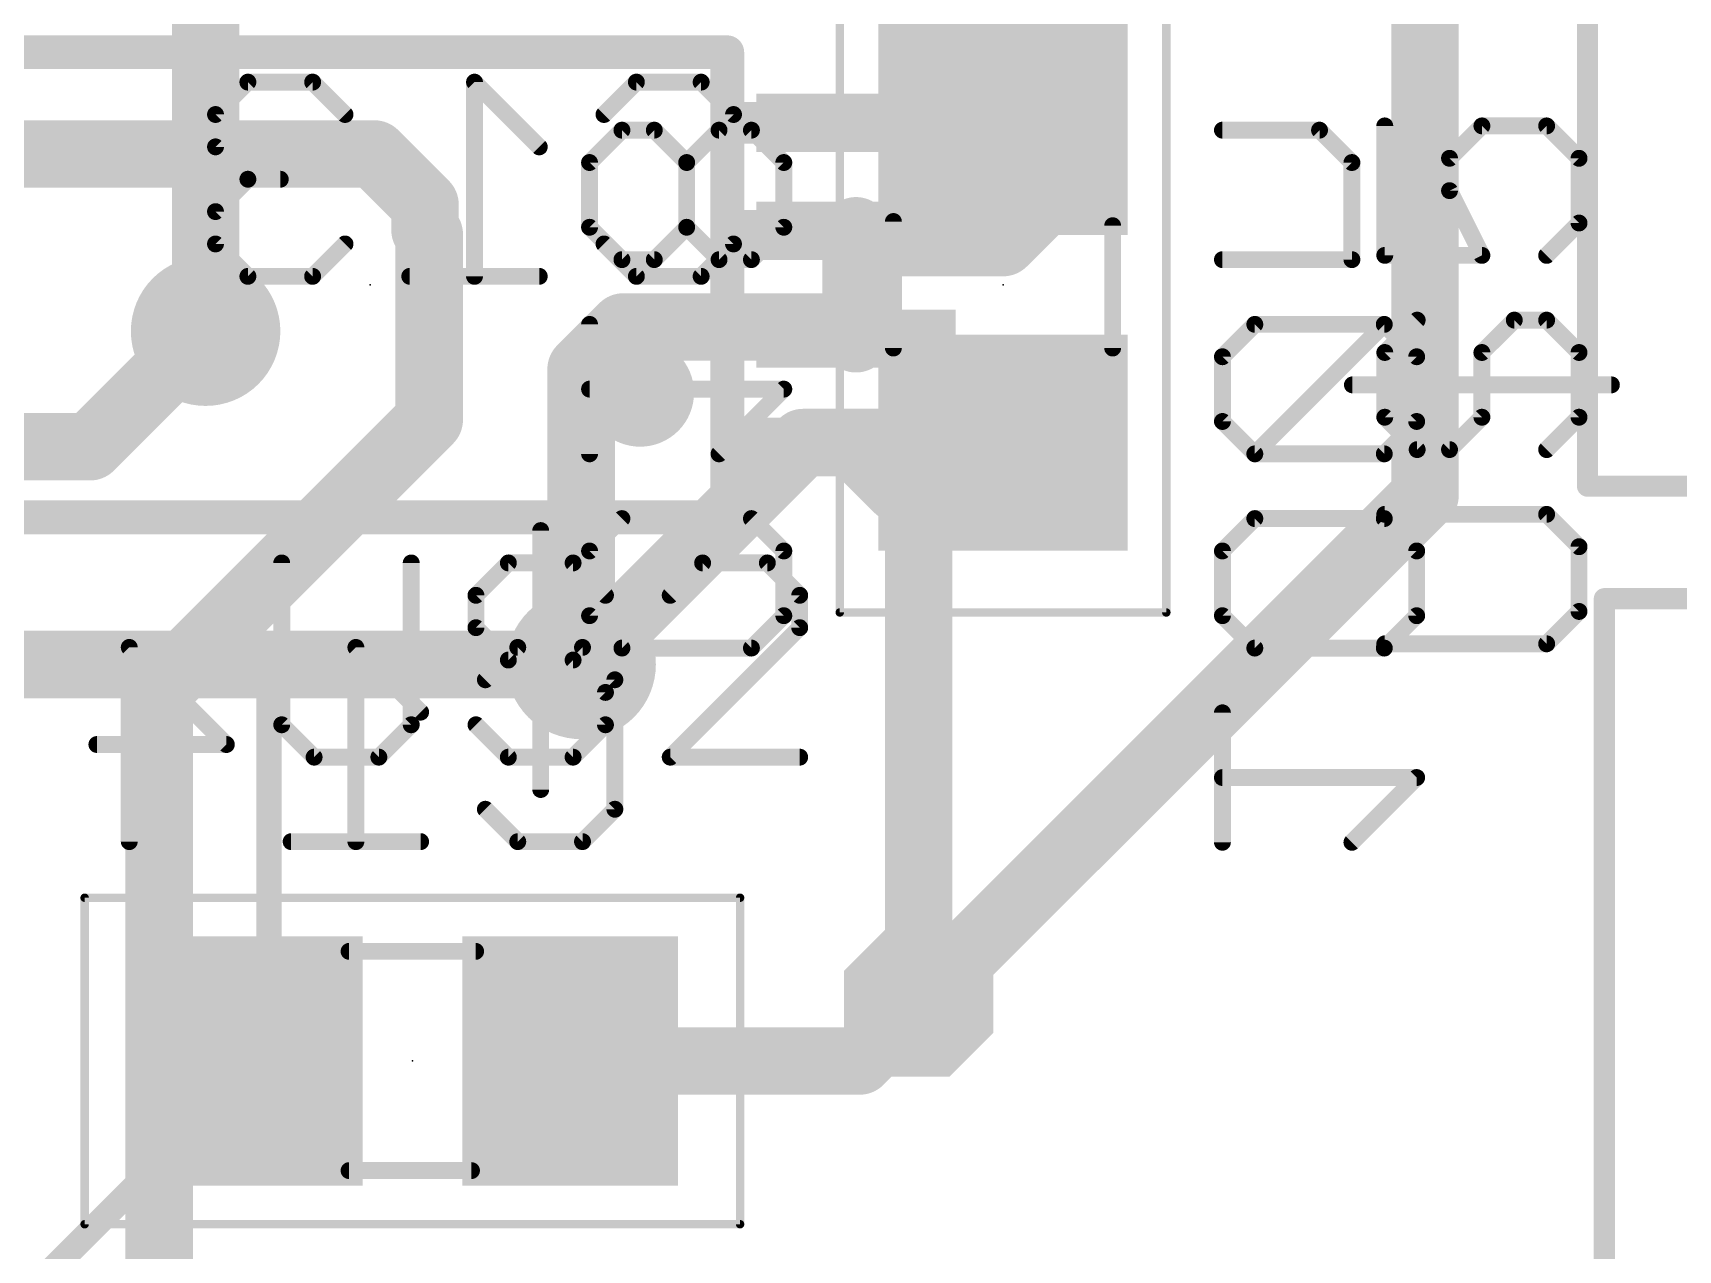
# Model space of a CAD drawing. Extents: x -1 to 57.9, y -5.8 to 55.6.
# Drawn here: x 32.26 to 42.16, y 6.89 to 14.22 of the extents above; entities that cross this region are included whole.
import ezdxf

# ---------------------------------------------------------------- set-up
doc = ezdxf.new("R2010")
doc.units = 0
for name, color, linetype in [('1', 22, 'CONTINUOUS'), ('16', 175, 'CONTINUOUS'), ('18', 82, 'CONTINUOUS'), ('20', 7, 'CONTINUOUS'), ('21', 253, 'CONTINUOUS'), ('23', 7, 'CONTINUOUS'), ('24', 7, 'CONTINUOUS'), ('25', 253, 'CONTINUOUS'), ('26', 253, 'CONTINUOUS'), ('28', 253, 'CONTINUOUS'), ('40', 175, 'CONTINUOUS'), ('51', 253, 'CONTINUOUS'), ('52', 253, 'CONTINUOUS')]:
    doc.layers.add(name, color=color, linetype=linetype)

# ---------------------------------------------------------------- blocks, each defined once
blk = doc.blocks.new('RECT')
blk.add_solid([(-0.5, -0.5), (0.5, -0.5), (-0.5, 0.5), (0.5, 0.5)])
blk = doc.blocks.new('ROUNDV')
at = {"const_width": 0.5}
blk.add_lwpolyline([(0, -0.25, 1), (0, 0.25, 1), (0, -0.25)], format="xyb", dxfattribs=at)
blk = doc.blocks.new('OCTAGONV')
at = {"const_width": 0.5}
blk.add_lwpolyline([(-0.25, -0.1036), (-0.25, 0.1036), (-0.1036, 0.25), (0.1036, 0.25), (0.25, 0.1036), (0.25, -0.1036), (0.1036, -0.25), (-0.1036, -0.25), (-0.25, -0.1036), (-0.25, 0.1036)], dxfattribs=at)

msp = doc.modelspace()

# ---------------------------------------------------------------- linework, layer by layer
at = {"layer": '1', "const_width": 0.4064}
for points in [[(40.64, 16.256), (40.64, 11.43)], [(38.354, 15.24), (38.354, 13.208)], [(34.3154, 13.4874), (31.5526, 13.4874)], [(34.6202, 13.1826), (34.3154, 13.4874)], [(34.6202, 13.0302), (34.6202, 13.1826)], [(38.354, 13.208), (38.1, 12.954)], [(34.6456, 13.0048), (34.6202, 13.0302)], [(34.6456, 11.8872), (34.6456, 13.0048)], [(37.215, 12.375), (37.215, 13.025)], [(37.286, 12.954), (37.215, 13.025)], [(38.1, 12.954), (37.286, 12.954)], [(32.6038, 11.725), (33.2994, 12.4206)], [(35.56, 12.192), (35.814, 12.446)], [(35.814, 12.446), (37.144, 12.446)], [(37.144, 12.446), (37.215, 12.375)], [(35.56, 10.414), (35.56, 12.192)], [(33.02, 10.2616), (34.6456, 11.8872)], [(31.365, 11.725), (32.6038, 11.725)], [(37.469, 11.471), (37.215, 11.725)], [(37.592, 11.471), (37.469, 11.471)], [(37.592, 8.382), (37.592, 11.471)], [(40.64, 11.43), (37.592, 8.382)], [(33.02, 2.54), (33.02, 10.2616)]]:
    msp.add_lwpolyline(points, dxfattribs=at)
at = {"layer": '1', "const_width": 0.2032}
for points in [[(34.3872, 13.5592, 1), (34.2436, 13.4156)], [(34.3154, 13.3858, 1), (34.3154, 13.589)], [(34.7218, 13.1826, 1), (34.5186, 13.1826)], [(38.4258, 13.1362, 1), (38.2822, 13.2798)], [(34.5484, 13.1108, 1), (34.692, 13.2544)], [(38.2524, 13.208, 1), (38.4556, 13.208)], [(34.692, 13.102, 1), (34.5484, 12.9584)], [(34.7472, 13.0048, 1), (34.544, 13.0048)], [(34.5738, 12.933, 1), (34.7174, 13.0766)], [(37.3166, 13.025, 1), (37.1134, 13.025)], [(37.2868, 13.0968, 1), (37.1432, 12.9532)], [(34.5186, 13.0302, 1), (34.7218, 13.0302)], [(37.286, 13.0556, 1), (37.286, 12.8524)], [(37.2142, 12.8822, 1), (37.3578, 13.0258)], [(38.0282, 13.0258, 1), (38.1718, 12.8822)], [(38.1, 12.8524, 1), (38.1, 13.0556)], [(33.3712, 12.3488, 1), (33.2276, 12.4924)], [(35.814, 12.5476, 1), (35.814, 12.3444)], [(35.8858, 12.3742, 1), (35.7422, 12.5178)], [(37.2158, 12.5178, 1), (37.0722, 12.3742)], [(37.144, 12.3444, 1), (37.144, 12.5476)], [(37.1432, 12.3032, 1), (37.2868, 12.4468)], [(35.6616, 12.192, 1), (35.4584, 12.192)], [(37.1134, 12.375, 1), (37.3166, 12.375)], [(35.4882, 12.2638, 1), (35.6318, 12.1202)], [(34.7174, 11.8154, 1), (34.5738, 11.959)], [(34.544, 11.8872, 1), (34.7472, 11.8872)], [(32.532, 11.7968, 1), (32.6756, 11.6532)], [(32.6038, 11.6234, 1), (32.6038, 11.8266)], [(37.2868, 11.7968, 1), (37.1432, 11.6532)], [(37.469, 11.5726, 1), (37.469, 11.3694)], [(37.3972, 11.3992, 1), (37.5408, 11.5428)], [(37.6936, 11.471, 1), (37.4904, 11.471)], [(37.592, 11.3694, 1), (37.592, 11.5726)], [(40.7118, 11.3582, 1), (40.5682, 11.5018)], [(40.5384, 11.43, 1), (40.7416, 11.43)], [(35.4584, 10.414, 1), (35.6616, 10.414)], [(33.1216, 10.2616, 1), (32.9184, 10.2616)], [(32.9482, 10.3334, 1), (33.0918, 10.1898)], [(37.5202, 8.4538, 1), (37.6638, 8.3102)], [(37.4904, 8.382, 1), (37.6936, 8.382)]]:
    msp.add_lwpolyline(points, format="xyb", dxfattribs=at)
at = {"layer": '16'}
for points, const_width in [([(33.2994, 12.4206), (33.2994, 15.1994)], 0.4064), ([(38.1, 13.65), (38.1, 14.986)], 0.4064), ([(36.896, 11.75), (35.56, 10.414)], 0.4064), ([(38.1, 11.75), (36.896, 11.75)], 0.4064), ([(31.75, 10.414), (33.6804, 10.414)], 0.4064), ([(33.6804, 10.414), (35.56, 10.414)], 0.4064), ([(33.6804, 10.414), (33.6804, 8.0772)], 0.1524), ([(37.2364, 8.0264), (37.592, 8.382)], 0.4064), ([(35.494, 8.0264), (37.2364, 8.0264)], 0.4064), ([(33.6804, 8.0772), (33.594, 8.0264)], 0.1524), ([(33.528, 7.9248), (33.594, 8.0264)], 0.1524), ([(33.528, 7.9248), (31.8516, 6.2484)], 0.1524)]:
    msp.add_lwpolyline(points, dxfattribs=dict(at, const_width=const_width))
for points, const_width in [([(37.9984, 13.65, 1), (38.2016, 13.65)], 0.2032), ([(33.1978, 12.4206, 1), (33.401, 12.4206)], 0.2032), ([(36.896, 11.8516, 1), (36.896, 11.6484)], 0.2032), ([(36.9678, 11.6782, 1), (36.8242, 11.8218)], 0.2032), ([(38.1, 11.6484, 1), (38.1, 11.8516)], 0.2032), ([(33.6804, 10.5156, 1), (33.6804, 10.3124)], 0.2032), ([(33.6804, 10.3124, 1), (33.6804, 10.5156)], 0.2032), ([(35.56, 10.3124, 1), (35.56, 10.5156)], 0.2032), ([(35.4882, 10.4858, 1), (35.6318, 10.3422)], 0.2032), ([(33.7185, 10.414, 1), (33.6423, 10.414)], 0.0762), ([(37.6638, 8.3102, 1), (37.5202, 8.4538)], 0.2032), ([(35.494, 8.128, 1), (35.494, 7.9248)], 0.2032), ([(37.2364, 7.9248, 1), (37.2364, 8.128)], 0.2032), ([(33.6997, 8.0444, 1), (33.6611, 8.11)], 0.0762), ([(37.1646, 8.0982, 1), (37.3082, 7.9546)], 0.2032), ([(33.5747, 8.0592, 1), (33.6133, 7.9936)], 0.0762), ([(33.626, 8.0056, 1), (33.562, 8.0472)], 0.0762), ([(33.6423, 8.0772, 1), (33.7185, 8.0772)], 0.0762), ([(33.496, 7.9456, 1), (33.56, 7.904)], 0.0762), ([(33.5549, 7.8979, 1), (33.5011, 7.9517)], 0.0762)]:
    msp.add_lwpolyline(points, format="xyb", dxfattribs=dict(at, const_width=const_width))
at = {"layer": '20', "const_width": 0.1016}
for points in [[(40.3982, 13.6566), (40.3982, 12.877)], [(40.788, 13.4617), (40.9829, 13.6566)], [(40.9829, 13.6566), (41.3727, 13.6566)], [(41.3727, 13.6566), (41.5676, 13.4617)], [(40.788, 13.2668), (40.788, 13.4617)], [(41.5676, 13.4617), (41.5676, 13.0719)], [(40.9829, 12.877), (40.788, 13.2668)], [(41.5676, 13.0719), (41.3727, 12.877)], [(40.3982, 12.877), (40.9829, 12.877)], [(40.3982, 12.2923), (40.5931, 12.4872)], [(41.1778, 12.4872), (40.9829, 12.2923)], [(41.3727, 12.4872), (41.1778, 12.4872)], [(41.5676, 12.2923), (41.3727, 12.4872)], [(40.3982, 11.9025), (40.3982, 12.2923)], [(40.9829, 12.2923), (40.9829, 11.9025)], [(41.5676, 11.9025), (41.5676, 12.2923)], [(40.2033, 12.0974), (41.7625, 12.0974)], [(40.5931, 11.7076), (40.3982, 11.9025)], [(40.9829, 11.9025), (40.788, 11.7076)], [(41.3727, 11.7076), (41.5676, 11.9025)], [(40.788, 11.7076), (40.5931, 11.7076)], [(41.3727, 11.3178), (40.3982, 11.3178)], [(41.5676, 11.1229), (41.3727, 11.3178)], [(41.5676, 10.7331), (41.5676, 11.1229)], [(41.3727, 10.5382), (41.5676, 10.7331)], [(40.3982, 10.5382), (41.3727, 10.5382)]]:
    msp.add_lwpolyline(points, dxfattribs=at)
at = {"layer": '20', "const_width": 0.0508}
for points in [[(40.4236, 13.6566, 1), (40.3728, 13.6566)], [(40.9829, 13.682, 1), (40.9829, 13.6312)], [(41.0009, 13.6386, 1), (40.9649, 13.6746)], [(41.3907, 13.6746, 1), (41.3547, 13.6386)], [(41.3727, 13.6312, 1), (41.3727, 13.682)], [(40.77, 13.4797, 1), (40.806, 13.4437)], [(40.8134, 13.4617, 1), (40.7626, 13.4617)], [(41.593, 13.4617, 1), (41.5422, 13.4617)], [(41.5496, 13.4437, 1), (41.5856, 13.4797)], [(40.8107, 13.2781, 1), (40.7653, 13.2554)], [(40.7626, 13.2668, 1), (40.8134, 13.2668)], [(41.5422, 13.0719, 1), (41.593, 13.0719)], [(41.5856, 13.0539, 1), (41.5496, 13.0899)], [(40.3982, 12.9024, 1), (40.3982, 12.8516)], [(40.3728, 12.877, 1), (40.4236, 12.877)], [(40.9602, 12.8656, 1), (41.0056, 12.8884)], [(40.9829, 12.8516, 1), (40.9829, 12.9024)], [(41.3547, 12.895, 1), (41.3907, 12.859)], [(40.6111, 12.4692, 1), (40.5751, 12.5052)], [(41.1778, 12.5126, 1), (41.1778, 12.4618)], [(41.1958, 12.4692, 1), (41.1598, 12.5052)], [(41.3907, 12.5052, 1), (41.3547, 12.4692)], [(41.3727, 12.4618, 1), (41.3727, 12.5126)], [(40.3802, 12.3103, 1), (40.4162, 12.2743)], [(40.4236, 12.2923, 1), (40.3728, 12.2923)], [(40.9649, 12.3103, 1), (41.0009, 12.2743)], [(41.0083, 12.2923, 1), (40.9575, 12.2923)], [(41.593, 12.2923, 1), (41.5422, 12.2923)], [(41.5496, 12.2743, 1), (41.5856, 12.3103)], [(40.2033, 12.1228, 1), (40.2033, 12.072)], [(41.7625, 12.072, 1), (41.7625, 12.1228)], [(40.4162, 11.9205, 1), (40.3802, 11.8845)], [(40.3728, 11.9025, 1), (40.4236, 11.9025)], [(40.9575, 11.9025, 1), (41.0083, 11.9025)], [(41.0009, 11.8845, 1), (40.9649, 11.9205)], [(41.5422, 11.9025, 1), (41.593, 11.9025)], [(41.5856, 11.8845, 1), (41.5496, 11.9205)], [(40.5931, 11.733, 1), (40.5931, 11.6822)], [(40.5751, 11.6896, 1), (40.6111, 11.7256)], [(40.77, 11.7256, 1), (40.806, 11.6896)], [(40.788, 11.6822, 1), (40.788, 11.733)], [(41.3547, 11.7256, 1), (41.3907, 11.6896)], [(40.3982, 11.3432, 1), (40.3982, 11.2924)], [(41.3907, 11.3358, 1), (41.3547, 11.2998)], [(41.3727, 11.2924, 1), (41.3727, 11.3432)], [(41.593, 11.1229, 1), (41.5422, 11.1229)], [(41.5496, 11.1049, 1), (41.5856, 11.1409)], [(41.5422, 10.7331, 1), (41.593, 10.7331)], [(41.5856, 10.7151, 1), (41.5496, 10.7511)], [(40.3982, 10.5636, 1), (40.3982, 10.5128)], [(41.3547, 10.5562, 1), (41.3907, 10.5202)], [(41.3727, 10.5128, 1), (41.3727, 10.5636)]]:
    msp.add_lwpolyline(points, format="xyb", dxfattribs=at)
at = {"layer": '21'}
for points, const_width in [([(41.6184, 11.4874), (41.6184, 20.4874)], 0.127), ([(36.44, 14.1), (32.14, 14.1)], 0.2032), ([(36.44, 11.3), (36.44, 14.1)], 0.2032), ([(49.6184, 11.4874), (41.6184, 11.4874)], 0.127), ([(32.14, 11.3), (36.44, 11.3)], 0.2032), ([(41.72, 1.81), (41.72, 10.81)], 0.127), ([(41.72, 10.81), (45.72, 10.81)], 0.127)]:
    msp.add_lwpolyline(points, dxfattribs=dict(at, const_width=const_width))
for points, const_width in [([(36.4908, 14.1, 1), (36.3892, 14.1)], 0.1016), ([(36.44, 14.0492, 1), (36.44, 14.1508)], 0.1016), ([(35.915, 11.8875, 1), (35.915, 12.2125, 1), (35.915, 11.8875)], 0.325), ([(41.5866, 11.4874, 1), (41.6502, 11.4874)], 0.0635), ([(41.6184, 11.5192, 1), (41.6184, 11.4557)], 0.0635), ([(36.44, 11.2492, 1), (36.44, 11.3508)], 0.1016), ([(36.3892, 11.3, 1), (36.4908, 11.3)], 0.1016), ([(41.7518, 10.81, 1), (41.6882, 10.81)], 0.0635), ([(41.72, 10.8418, 1), (41.72, 10.7782)], 0.0635)]:
    msp.add_lwpolyline(points, format="xyb", dxfattribs=dict(at, const_width=const_width))
at = {"layer": '23'}
msp.add_point((34.29, 12.7), dxfattribs=at)
at = {"layer": '24'}
for p in [(38.1, 12.7), (34.544, 8.0264)]:
    msp.add_point(p, dxfattribs=at)
at = {"layer": '25', "const_width": 0.1016}
for points in [[(35.3168, 11.2201), (35.3168, 9.6609)], [(33.7576, 11.0252), (33.7576, 10.0507)], [(34.5372, 10.0507), (34.5372, 11.0252)], [(34.927, 10.8303), (35.1219, 11.0252)], [(35.1219, 11.0252), (35.5117, 11.0252)], [(35.5117, 11.0252), (35.7066, 10.8303)], [(36.2913, 11.0252), (36.0964, 10.8303)], [(36.6811, 11.0252), (36.2913, 11.0252)], [(36.876, 10.8303), (36.6811, 11.0252)], [(34.927, 10.6354), (34.927, 10.8303)], [(36.876, 10.6354), (36.876, 10.8303)], [(35.1219, 10.4405), (34.927, 10.6354)], [(36.0964, 9.8558), (36.876, 10.6354)], [(35.5117, 10.4405), (35.1219, 10.4405)], [(35.7066, 10.2456), (35.5117, 10.4405)], [(35.7066, 10.0507), (35.7066, 10.2456)], [(33.7576, 10.0507), (33.9525, 9.8558)], [(34.3423, 9.8558), (34.5372, 10.0507)], [(34.927, 10.0507), (35.1219, 9.8558)], [(35.5117, 9.8558), (35.7066, 10.0507)], [(33.9525, 9.8558), (34.3423, 9.8558)], [(35.1219, 9.8558), (35.5117, 9.8558)], [(36.876, 9.8558), (36.0964, 9.8558)]]:
    msp.add_lwpolyline(points, dxfattribs=at)
at = {"layer": '25', "const_width": 0.0508}
for points in [[(35.3422, 11.2201, 1), (35.2914, 11.2201)], [(33.783, 11.0252, 1), (33.7322, 11.0252)], [(34.5626, 11.0252, 1), (34.5118, 11.0252)], [(35.1219, 11.0506, 1), (35.1219, 10.9998)], [(35.1399, 11.0072, 1), (35.1039, 11.0432)], [(35.5297, 11.0432, 1), (35.4937, 11.0072)], [(35.5117, 10.9998, 1), (35.5117, 11.0506)], [(36.2913, 11.0506, 1), (36.2913, 10.9998)], [(36.3093, 11.0072, 1), (36.2733, 11.0432)], [(36.6991, 11.0432, 1), (36.6631, 11.0072)], [(36.6811, 10.9998, 1), (36.6811, 11.0506)], [(34.909, 10.8483, 1), (34.945, 10.8123)], [(34.9524, 10.8303, 1), (34.9016, 10.8303)], [(35.6886, 10.8123, 1), (35.7246, 10.8483)], [(36.0784, 10.8483, 1), (36.1144, 10.8123)], [(36.9014, 10.8303, 1), (36.8506, 10.8303)], [(36.858, 10.8123, 1), (36.894, 10.8483)], [(34.945, 10.6534, 1), (34.909, 10.6174)], [(34.9016, 10.6354, 1), (34.9524, 10.6354)], [(36.8506, 10.6354, 1), (36.9014, 10.6354)], [(36.894, 10.6174, 1), (36.858, 10.6534)], [(35.1219, 10.4659, 1), (35.1219, 10.4151)], [(35.1039, 10.4225, 1), (35.1399, 10.4585)], [(35.5297, 10.4585, 1), (35.4937, 10.4225)], [(35.5117, 10.4151, 1), (35.5117, 10.4659)], [(35.732, 10.2456, 1), (35.6812, 10.2456)], [(35.6886, 10.2276, 1), (35.7246, 10.2636)], [(33.7756, 10.0687, 1), (33.7396, 10.0327)], [(33.7322, 10.0507, 1), (33.783, 10.0507)], [(34.5118, 10.0507, 1), (34.5626, 10.0507)], [(34.5552, 10.0327, 1), (34.5192, 10.0687)], [(34.945, 10.0687, 1), (34.909, 10.0327)], [(35.6812, 10.0507, 1), (35.732, 10.0507)], [(35.7246, 10.0327, 1), (35.6886, 10.0687)], [(33.9525, 9.8812, 1), (33.9525, 9.8304)], [(34.3423, 9.8304, 1), (34.3423, 9.8812)], [(35.1219, 9.8812, 1), (35.1219, 9.8304)], [(35.5117, 9.8304, 1), (35.5117, 9.8812)], [(36.0964, 9.8812, 1), (36.0964, 9.8304)], [(36.876, 9.8304, 1), (36.876, 9.8812)], [(33.9345, 9.8378, 1), (33.9705, 9.8738)], [(34.3243, 9.8738, 1), (34.3603, 9.8378)], [(35.1039, 9.8378, 1), (35.1399, 9.8738)], [(35.4937, 9.8738, 1), (35.5297, 9.8378)], [(36.0784, 9.8738, 1), (36.1144, 9.8378)], [(35.2914, 9.6609, 1), (35.3422, 9.6609)]]:
    msp.add_lwpolyline(points, format="xyb", dxfattribs=at)
at = {"layer": '26', "const_width": 0.1016}
for points in [[(33.5539, 13.9202), (33.359, 13.7253)], [(33.9437, 13.9202), (33.5539, 13.9202)], [(34.1386, 13.7253), (33.9437, 13.9202)], [(35.308, 13.5304), (34.9182, 13.9202)], [(34.9182, 13.9202), (34.9182, 12.7508)], [(35.6978, 13.7253), (35.8927, 13.9202)], [(35.8927, 13.9202), (36.2825, 13.9202)], [(36.2825, 13.9202), (36.4774, 13.7253)], [(33.359, 13.7253), (33.359, 13.5304)], [(36.4774, 13.7253), (36.4774, 12.9457)], [(35.8057, 13.631), (35.6108, 13.4361)], [(36.0006, 13.631), (35.8057, 13.631)], [(36.1955, 13.4361), (36.0006, 13.631)], [(36.3904, 13.631), (36.1955, 13.4361)], [(36.5853, 13.631), (36.3904, 13.631)], [(36.7802, 13.4361), (36.5853, 13.631)], [(33.359, 13.5304), (33.5539, 13.3355)], [(35.6108, 13.4361), (35.6108, 13.0463)], [(36.1955, 13.0463), (36.1955, 13.4361)], [(36.7802, 13.0463), (36.7802, 13.4361)], [(33.5539, 13.3355), (33.359, 13.1406)], [(33.5539, 13.3355), (33.7488, 13.3355)], [(33.359, 13.1406), (33.359, 12.9457)], [(35.6108, 13.0463), (35.8057, 12.8514)], [(36.0006, 12.8514), (36.1955, 13.0463)], [(36.1955, 13.0463), (36.3904, 12.8514)], [(36.5853, 12.8514), (36.7802, 13.0463)], [(33.359, 12.9457), (33.5539, 12.7508)], [(33.9437, 12.7508), (34.1386, 12.9457)], [(35.8927, 12.7508), (35.6978, 12.9457)], [(36.4774, 12.9457), (36.2825, 12.7508)], [(35.8057, 12.8514), (36.0006, 12.8514)], [(36.3904, 12.8514), (36.5853, 12.8514)], [(33.5539, 12.7508), (33.9437, 12.7508)], [(35.308, 12.7508), (34.5284, 12.7508)], [(36.2825, 12.7508), (35.8927, 12.7508)], [(35.6108, 11.682), (35.6108, 12.4616)], [(36.7802, 12.0718), (35.6108, 12.0718)], [(36.3904, 11.682), (36.7802, 12.0718)], [(35.6108, 11.0973), (35.8057, 11.2922)], [(36.5853, 11.2922), (36.7802, 11.0973)], [(35.6108, 10.7075), (35.6108, 11.0973)], [(36.7802, 11.0973), (36.7802, 10.7075)], [(35.8057, 10.5126), (35.6108, 10.7075)], [(36.7802, 10.7075), (36.5853, 10.5126)], [(32.8397, 9.3472), (32.8397, 10.5166)], [(32.8397, 10.5166), (33.4244, 9.9319)], [(34.5938, 10.1268), (34.204, 10.5166)], [(34.204, 10.5166), (34.204, 9.3472)], [(34.9836, 10.3217), (35.1785, 10.5166)], [(35.1785, 10.5166), (35.5683, 10.5166)], [(35.5683, 10.5166), (35.7632, 10.3217)], [(36.5853, 10.5126), (35.8057, 10.5126)], [(35.7632, 10.3217), (35.7632, 9.5421)], [(33.4244, 9.9319), (32.6448, 9.9319)], [(35.1785, 9.3472), (34.9836, 9.5421)], [(35.7632, 9.5421), (35.5683, 9.3472)], [(34.5938, 9.3472), (33.8142, 9.3472)], [(35.5683, 9.3472), (35.1785, 9.3472)]]:
    msp.add_lwpolyline(points, dxfattribs=at)
at = {"layer": '26', "const_width": 0.0508}
for points in [[(33.5539, 13.9456, 1), (33.5539, 13.8948)], [(33.5719, 13.9022, 1), (33.5359, 13.9382)], [(33.9617, 13.9382, 1), (33.9257, 13.9022)], [(33.9437, 13.8948, 1), (33.9437, 13.9456)], [(34.9362, 13.9382, 1), (34.9002, 13.9022)], [(34.9436, 13.9202, 1), (34.8928, 13.9202)], [(35.8927, 13.9456, 1), (35.8927, 13.8948)], [(35.9107, 13.9022, 1), (35.8747, 13.9382)], [(36.3005, 13.9382, 1), (36.2645, 13.9022)], [(36.2825, 13.8948, 1), (36.2825, 13.9456)], [(33.341, 13.7433, 1), (33.377, 13.7073)], [(33.3844, 13.7253, 1), (33.3336, 13.7253)], [(34.1206, 13.7073, 1), (34.1566, 13.7433)], [(35.6798, 13.7433, 1), (35.7158, 13.7073)], [(36.5028, 13.7253, 1), (36.452, 13.7253)], [(36.4594, 13.7073, 1), (36.4954, 13.7433)], [(35.8057, 13.6564, 1), (35.8057, 13.6056)], [(35.8237, 13.613, 1), (35.7877, 13.649)], [(36.0186, 13.649, 1), (35.9826, 13.613)], [(36.0006, 13.6056, 1), (36.0006, 13.6564)], [(36.3904, 13.6564, 1), (36.3904, 13.6056)], [(36.4084, 13.613, 1), (36.3724, 13.649)], [(36.6033, 13.649, 1), (36.5673, 13.613)], [(36.5853, 13.6056, 1), (36.5853, 13.6564)], [(33.377, 13.5484, 1), (33.341, 13.5124)], [(35.29, 13.5124, 1), (35.326, 13.5484)], [(33.3336, 13.5304, 1), (33.3844, 13.5304)], [(35.5928, 13.4541, 1), (35.6288, 13.4181)], [(35.6362, 13.4361, 1), (35.5854, 13.4361)], [(36.1775, 13.4541, 1), (36.2135, 13.4181)], [(36.2209, 13.4361, 1), (36.1701, 13.4361)], [(36.1775, 13.4181, 1), (36.2135, 13.4541)], [(36.8056, 13.4361, 1), (36.7548, 13.4361)], [(36.7622, 13.4181, 1), (36.7982, 13.4541)], [(33.5539, 13.3609, 1), (33.5539, 13.3101)], [(33.5719, 13.3175, 1), (33.5359, 13.3535)], [(33.5359, 13.3175, 1), (33.5719, 13.3535)], [(33.7488, 13.3101, 1), (33.7488, 13.3609)], [(33.341, 13.1586, 1), (33.377, 13.1226)], [(33.3844, 13.1406, 1), (33.3336, 13.1406)], [(35.6288, 13.0643, 1), (35.5928, 13.0283)], [(36.2135, 13.0643, 1), (36.1775, 13.0283)], [(36.2135, 13.0283, 1), (36.1775, 13.0643)], [(36.7982, 13.0283, 1), (36.7622, 13.0643)], [(33.377, 12.9637, 1), (33.341, 12.9277)], [(34.1566, 12.9277, 1), (34.1206, 12.9637)], [(35.5854, 13.0463, 1), (35.6362, 13.0463)], [(35.7158, 12.9637, 1), (35.6798, 12.9277)], [(36.1701, 13.0463, 1), (36.2209, 13.0463)], [(36.4954, 12.9277, 1), (36.4594, 12.9637)], [(36.7548, 13.0463, 1), (36.8056, 13.0463)], [(33.3336, 12.9457, 1), (33.3844, 12.9457)], [(35.8057, 12.8768, 1), (35.8057, 12.826)], [(35.7877, 12.8334, 1), (35.8237, 12.8694)], [(35.9826, 12.8694, 1), (36.0186, 12.8334)], [(36.0006, 12.826, 1), (36.0006, 12.8768)], [(36.3904, 12.8768, 1), (36.3904, 12.826)], [(36.3724, 12.8334, 1), (36.4084, 12.8694)], [(36.452, 12.9457, 1), (36.5028, 12.9457)], [(36.5673, 12.8694, 1), (36.6033, 12.8334)], [(36.5853, 12.826, 1), (36.5853, 12.8768)], [(33.5539, 12.7762, 1), (33.5539, 12.7254)], [(33.5359, 12.7328, 1), (33.5719, 12.7688)], [(33.9257, 12.7688, 1), (33.9617, 12.7328)], [(33.9437, 12.7254, 1), (33.9437, 12.7762)], [(34.5284, 12.7762, 1), (34.5284, 12.7254)], [(35.308, 12.7254, 1), (35.308, 12.7762)], [(35.8927, 12.7762, 1), (35.8927, 12.7254)], [(35.8747, 12.7328, 1), (35.9107, 12.7688)], [(36.2645, 12.7688, 1), (36.3005, 12.7328)], [(36.2825, 12.7254, 1), (36.2825, 12.7762)], [(34.8928, 12.7508, 1), (34.9436, 12.7508)], [(35.6362, 12.4616, 1), (35.5854, 12.4616)], [(35.6108, 12.0972, 1), (35.6108, 12.0464)], [(36.7982, 12.0538, 1), (36.7622, 12.0898)], [(36.7802, 12.0464, 1), (36.7802, 12.0972)], [(35.5854, 11.682, 1), (35.6362, 11.682)], [(36.3724, 11.7, 1), (36.4084, 11.664)], [(35.8237, 11.2742, 1), (35.7877, 11.3102)], [(36.6033, 11.3102, 1), (36.5673, 11.2742)], [(35.5928, 11.1153, 1), (35.6288, 11.0793)], [(35.6362, 11.0973, 1), (35.5854, 11.0973)], [(36.8056, 11.0973, 1), (36.7548, 11.0973)], [(36.7622, 11.0793, 1), (36.7982, 11.1153)], [(35.6288, 10.7255, 1), (35.5928, 10.6895)], [(35.5854, 10.7075, 1), (35.6362, 10.7075)], [(36.7548, 10.7075, 1), (36.8056, 10.7075)], [(36.7982, 10.6895, 1), (36.7622, 10.7255)], [(32.8577, 10.5346, 1), (32.8217, 10.4986)], [(32.8651, 10.5166, 1), (32.8143, 10.5166)], [(34.222, 10.5346, 1), (34.186, 10.4986)], [(34.2294, 10.5166, 1), (34.1786, 10.5166)], [(35.1785, 10.542, 1), (35.1785, 10.4912)], [(35.1965, 10.4986, 1), (35.1605, 10.5346)], [(35.5863, 10.5346, 1), (35.5503, 10.4986)], [(35.5683, 10.4912, 1), (35.5683, 10.542)], [(35.8057, 10.538, 1), (35.8057, 10.4872)], [(35.7877, 10.4946, 1), (35.8237, 10.5306)], [(36.5673, 10.5306, 1), (36.6033, 10.4946)], [(36.5853, 10.4872, 1), (36.5853, 10.538)], [(34.9656, 10.3397, 1), (35.0016, 10.3037)], [(35.7886, 10.3217, 1), (35.7378, 10.3217)], [(35.7452, 10.3037, 1), (35.7812, 10.3397)], [(34.5758, 10.1088, 1), (34.6118, 10.1448)], [(32.6448, 9.9573, 1), (32.6448, 9.9065)], [(33.4064, 9.9139, 1), (33.4424, 9.9499)], [(33.4244, 9.9065, 1), (33.4244, 9.9573)], [(35.0016, 9.5601, 1), (34.9656, 9.5241)], [(35.7378, 9.5421, 1), (35.7886, 9.5421)], [(35.7812, 9.5241, 1), (35.7452, 9.5601)], [(32.8143, 9.3472, 1), (32.8651, 9.3472)], [(33.8142, 9.3726, 1), (33.8142, 9.3218)], [(34.1786, 9.3472, 1), (34.2294, 9.3472)], [(34.5938, 9.3218, 1), (34.5938, 9.3726)], [(35.1785, 9.3726, 1), (35.1785, 9.3218)], [(35.1605, 9.3292, 1), (35.1965, 9.3652)], [(35.5503, 9.3652, 1), (35.5863, 9.3292)], [(35.5683, 9.3218, 1), (35.5683, 9.3726)]]:
    msp.add_lwpolyline(points, format="xyb", dxfattribs=at)
at = {"layer": '28', "const_width": 0.1016}
for points in [[(40.0055, 13.631), (39.4208, 13.631)], [(40.2004, 13.4361), (40.0055, 13.631)], [(40.2004, 12.8514), (40.2004, 13.4361)], [(39.4208, 12.8514), (40.2004, 12.8514)], [(39.6157, 12.4616), (39.4208, 12.2667)], [(40.3953, 12.4616), (39.6157, 12.4616)], [(39.6157, 11.682), (40.3953, 12.4616)], [(40.5902, 12.2667), (40.3953, 12.4616)], [(39.4208, 12.2667), (39.4208, 11.8769)], [(40.5902, 11.8769), (40.5902, 12.2667)], [(39.4208, 11.8769), (39.6157, 11.682)], [(40.3953, 11.682), (40.5902, 11.8769)], [(39.6157, 11.682), (40.3953, 11.682)], [(39.6157, 11.2922), (39.4208, 11.0973)], [(40.3953, 11.2922), (39.6157, 11.2922)], [(39.6157, 10.5126), (40.3953, 11.2922)], [(40.5902, 11.0973), (40.3953, 11.2922)], [(39.4208, 11.0973), (39.4208, 10.7075)], [(40.5902, 10.7075), (40.5902, 11.0973)], [(39.4208, 10.7075), (39.6157, 10.5126)], [(40.3953, 10.5126), (40.5902, 10.7075)], [(39.6157, 10.5126), (40.3953, 10.5126)], [(39.4208, 9.3432), (39.4208, 10.1228)], [(40.5902, 9.733), (39.4208, 9.733)], [(40.2004, 9.3432), (40.5902, 9.733)]]:
    msp.add_lwpolyline(points, dxfattribs=at)
at = {"layer": '28', "const_width": 0.0508}
for points in [[(39.4208, 13.6564, 1), (39.4208, 13.6056)], [(40.0235, 13.649, 1), (39.9875, 13.613)], [(40.0055, 13.6056, 1), (40.0055, 13.6564)], [(40.2258, 13.4361, 1), (40.175, 13.4361)], [(40.1824, 13.4181, 1), (40.2184, 13.4541)], [(39.4208, 12.8768, 1), (39.4208, 12.826)], [(40.175, 12.8514, 1), (40.2258, 12.8514)], [(40.2004, 12.826, 1), (40.2004, 12.8768)], [(39.6157, 12.487, 1), (39.6157, 12.4362)], [(39.6337, 12.4436, 1), (39.5977, 12.4796)], [(40.4133, 12.4796, 1), (40.3773, 12.4436)], [(40.4133, 12.4436, 1), (40.3773, 12.4796)], [(40.3953, 12.4362, 1), (40.3953, 12.487)], [(39.4028, 12.2847, 1), (39.4388, 12.2487)], [(39.4462, 12.2667, 1), (39.3954, 12.2667)], [(40.6156, 12.2667, 1), (40.5648, 12.2667)], [(40.5722, 12.2487, 1), (40.6082, 12.2847)], [(39.4388, 11.8949, 1), (39.4028, 11.8589)], [(39.3954, 11.8769, 1), (39.4462, 11.8769)], [(40.5648, 11.8769, 1), (40.6156, 11.8769)], [(40.6082, 11.8589, 1), (40.5722, 11.8949)], [(39.5977, 11.7, 1), (39.6337, 11.664)], [(39.6157, 11.7074, 1), (39.6157, 11.6566)], [(39.5977, 11.664, 1), (39.6337, 11.7)], [(40.3773, 11.7, 1), (40.4133, 11.664)], [(40.3953, 11.6566, 1), (40.3953, 11.7074)], [(39.6157, 11.3176, 1), (39.6157, 11.2668)], [(39.6337, 11.2742, 1), (39.5977, 11.3102)], [(40.4133, 11.3102, 1), (40.3773, 11.2742)], [(40.4133, 11.2742, 1), (40.3773, 11.3102)], [(40.3953, 11.2668, 1), (40.3953, 11.3176)], [(39.4028, 11.1153, 1), (39.4388, 11.0793)], [(39.4462, 11.0973, 1), (39.3954, 11.0973)], [(40.6156, 11.0973, 1), (40.5648, 11.0973)], [(40.5722, 11.0793, 1), (40.6082, 11.1153)], [(39.4388, 10.7255, 1), (39.4028, 10.6895)], [(39.3954, 10.7075, 1), (39.4462, 10.7075)], [(40.5648, 10.7075, 1), (40.6156, 10.7075)], [(40.6082, 10.6895, 1), (40.5722, 10.7255)], [(39.5977, 10.5306, 1), (39.6337, 10.4946)], [(39.6157, 10.538, 1), (39.6157, 10.4872)], [(39.5977, 10.4946, 1), (39.6337, 10.5306)], [(40.3773, 10.5306, 1), (40.4133, 10.4946)], [(40.3953, 10.4872, 1), (40.3953, 10.538)], [(39.4462, 10.1228, 1), (39.3954, 10.1228)], [(39.4208, 9.7584, 1), (39.4208, 9.7076)], [(40.6082, 9.715, 1), (40.5722, 9.751)], [(40.5902, 9.7076, 1), (40.5902, 9.7584)], [(39.3954, 9.3432, 1), (39.4462, 9.3432)], [(40.1824, 9.3612, 1), (40.2184, 9.3252)]]:
    msp.add_lwpolyline(points, format="xyb", dxfattribs=at)
at = {"layer": '40', "const_width": 0.0508}
for points in [[(37.117, 14.673), (37.117, 10.727)], [(39.083, 10.727), (39.083, 14.673)], [(37.117, 10.727), (39.083, 10.727)], [(36.517, 9.0094), (32.571, 9.0094)], [(32.571, 9.0094), (32.571, 7.0434)], [(36.517, 7.0434), (36.517, 9.0094)], [(32.571, 7.0434), (36.517, 7.0434)]]:
    msp.add_lwpolyline(points, dxfattribs=at)
at = {"layer": '40', "const_width": 0.0254}
for points in [[(37.117, 10.7397, 1), (37.117, 10.7143)], [(37.1043, 10.727, 1), (37.1297, 10.727)], [(39.0703, 10.727, 1), (39.0957, 10.727)], [(39.083, 10.7143, 1), (39.083, 10.7397)], [(32.571, 9.0221, 1), (32.571, 8.9967)], [(32.5837, 9.0094, 1), (32.5583, 9.0094)], [(36.5297, 9.0094, 1), (36.5043, 9.0094)], [(36.517, 8.9967, 1), (36.517, 9.0221)], [(32.571, 7.0561, 1), (32.571, 7.0307)], [(32.5583, 7.0434, 1), (32.5837, 7.0434)], [(36.5043, 7.0434, 1), (36.5297, 7.0434)], [(36.517, 7.0307, 1), (36.517, 7.0561)]]:
    msp.add_lwpolyline(points, format="xyb", dxfattribs=at)
at = {"layer": '52', "const_width": 0.1016}
for points in [[(37.44, 13.081), (37.44, 12.319)], [(38.76, 13.056), (38.76, 12.319)], [(34.925, 8.6864), (34.163, 8.6864)], [(34.9, 7.3664), (34.163, 7.3664)]]:
    msp.add_lwpolyline(points, dxfattribs=at)
at = {"layer": '52', "const_width": 0.0508}
for points in [[(37.4654, 13.081, 1), (37.4146, 13.081)], [(38.7854, 13.056, 1), (38.7346, 13.056)], [(37.4146, 12.319, 1), (37.4654, 12.319)], [(38.7346, 12.319, 1), (38.7854, 12.319)], [(34.163, 8.7118, 1), (34.163, 8.661)], [(34.925, 8.661, 1), (34.925, 8.7118)], [(34.163, 7.3918, 1), (34.163, 7.341)], [(34.9, 7.341, 1), (34.9, 7.3918)]]:
    msp.add_lwpolyline(points, format="xyb", dxfattribs=at)

# ---------------------------------------------------------------- block references
at = {"layer": '1', "xscale": 1.2, "yscale": 0.35, "rotation": 180}
for p in [(37.215, 13.675), (37.215, 13.025), (37.215, 12.375), (37.215, 11.725)]:
    msp.add_blockref('RECT', p, dxfattribs=at)
at = {"layer": '16', "xscale": 1.3, "yscale": 1.5}
for p, rotation in [((38.1, 13.65), 270), ((38.1, 11.75), 270), ((33.594, 8.0264), 180), ((35.494, 8.0264), 180)]:
    msp.add_blockref('RECT', p, dxfattribs=dict(at, rotation=rotation))
at = {"layer": '18', "xscale": 0.9, "yscale": 0.9}
for name, p in [('ROUNDV', (33.2994, 12.4206)), ('ROUNDV', (33.2994, 12.4206)), ('ROUNDV', (35.56, 10.414)), ('ROUNDV', (35.56, 10.414)), ('OCTAGONV', (37.592, 8.382)), ('OCTAGONV', (37.592, 8.382))]:
    msp.add_blockref(name, p, dxfattribs=at)
at = {"layer": '51', "yscale": 0.25, "rotation": 180}
for p in [(36.99, 13.675), (36.99, 13.025), (36.99, 12.375), (36.99, 11.725)]:
    msp.add_blockref('RECT', p, dxfattribs=at)
at = {"layer": '52', "xscale": 0.7501, "yscale": 1.4501}
for p, rotation in [((38.0988, 13.4172), 270), ((38.0988, 11.9694), 270), ((33.8133, 8.0275), 180), ((35.2612, 8.0275), 180)]:
    msp.add_blockref('RECT', p, dxfattribs=dict(at, rotation=rotation))

doc.saveas('drawing.dxf')
